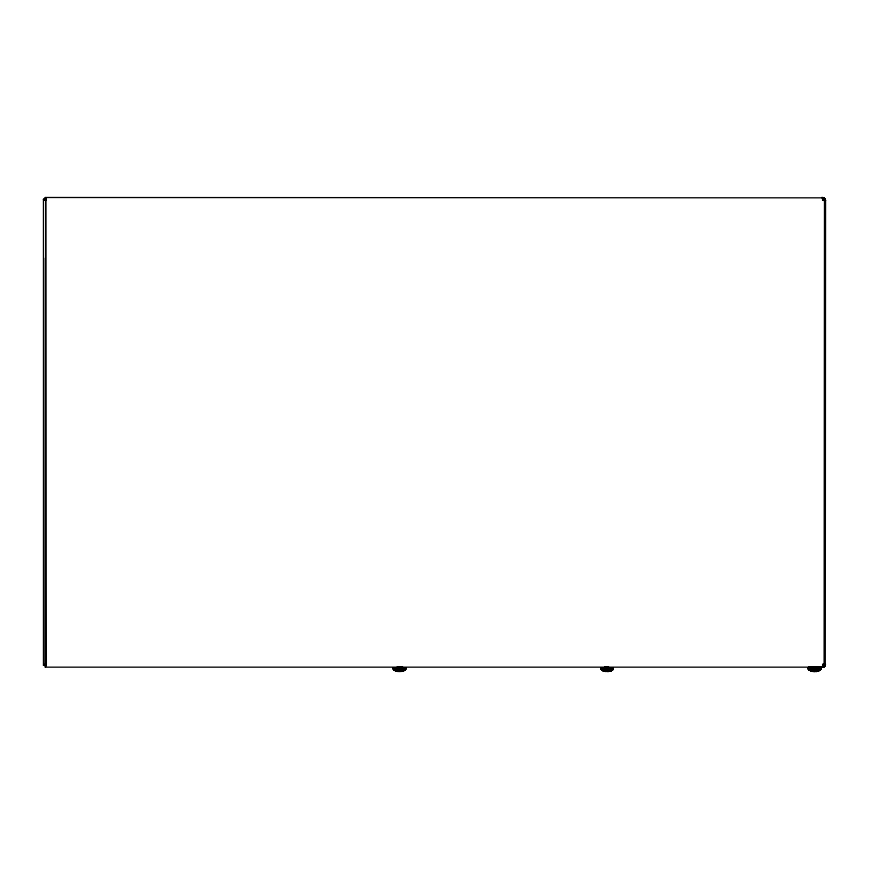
<?xml version="1.0" encoding="UTF-8"?>
<svg xmlns="http://www.w3.org/2000/svg" width="869" height="869" viewBox="0 0 869 869"><rect width="100%" height="100%" fill="white"/><g stroke="black" fill="none" stroke-linecap="round" stroke-linejoin="round"><path stroke-width="1.3" d="M45.329 258.071L45.297 667.164L822.628 667.164L824.279 666.642L825.3 665.23L825.55 200.413L823.997 197.828L45.297 197.491L46.263 199.414L45.677 200.446L45.275 664.405L43.45 665.306L43.45 199.338L46.274 198.947M815.394 666.947L813.178 667.131L813.243 671.433L808.898 669.803L808.333 667.968L808.898 669.803C812.211 670.966 817.566 672.758 819.771 669L819.467 667.968L816.002 671.476L820.303 669.803L820.847 667.968L808.333 667.968L808.344 669L812.233 671.292L813.341 667.826L813.188 671.433L808.681 669.651L808.898 667.196L808.344 667.968L808.681 669.651L811.787 671.02L813.33 669.966L814.514 667.196L816.013 669L814.318 671.476L810.625 670.792L808.344 669L808.485 667.718L809.615 667.196L811.646 670.792L814.318 671.476L811.396 667.196L810.266 669L810.864 670.542L813.178 671.433L813.514 667.826M397.513 671.433L393.809 669.803L393.255 667.968L394.309 669.966L397.502 670.129L405.432 669.651L405.475 667.968L404.693 670.086L402.879 671.02L401.337 667.826L401.511 671.433L405.617 669L405.475 667.968L405.193 669L400.913 671.476L404.498 670.238L405.671 667.968L405.704 669.249L400.913 671.476L402.977 670.879L404.682 669L404.378 667.968L401.978 670.542L400.924 667.968L400.413 669L399.903 667.968L400.457 670.542L402.977 670.879L405.617 669L405.714 667.968L393.255 667.968L393.266 669L397.513 671.433L397.307 667.088L400.881 667.164M816.599 671.433L820.749 669L820.749 667.968L819.271 669.966L816.002 671.476L819.804 669.966L820.477 669L819.869 667.196L820.792 669.249L817.968 671.02L816.817 667.826L817.294 671.248L820.792 669L820.303 667.196L820.792 669L820.064 669.977L816.002 671.476L820.303 669.803L820.303 667.196L820.825 669L820.064 669.977L816.045 671.509L815.687 667.826L816.045 671.509L820.521 669.651L820.303 667.196L820.847 669L818.707 670.575L812.591 670.129L810.505 667.196L809.148 669L811.135 670.879L813.199 671.433L812.982 667.164L816.708 667.164M817.294 671.248L820.825 669L820.043 667.196L820.716 667.718L820.857 669L808.333 669L808.485 667.718L812.569 667.196L812.939 669L810.864 670.542L808.366 669L808.898 667.196L808.898 669.803L814.318 671.476M819.869 667.196L820.564 669L819.5 667.196L818.75 669L816.295 670.575L811.733 667.718L812.884 670.325L815.578 671.476L820.521 669.651L820.792 667.968C821.629 670.455 815.741 672.628 817.229 669L818.131 667.968L820.716 667.718L820.064 669.977L817.056 670.542L815.546 670.542L814.992 667.968L818.066 670.879L820.521 669.651L820.847 667.968L820.336 669.651L816.969 671.292L808.778 669.467L808.898 667.196M819.228 667.196L820.553 667.968L819.945 669.651L816.969 671.292L818.739 669.803L818.696 667.196L820.043 669L818.565 670.792L820.162 669L819.228 667.196L819.065 670.086L814.59 671.433L812.939 667.968L814.514 667.196M814.199 667.826L814.057 671.509L808.681 669.651L808.344 667.968L809.756 670.129L810.538 669.977L811.07 667.968L813.178 671.433L808.442 669L808.409 667.968L808.898 669.803L813.188 671.433L810.266 667.968L810.538 669.977L814.057 671.509L819.271 669.966L819.532 667.718L816.458 671.205L818.696 667.196M812.917 671.476L809.137 669.977L820.521 669.651L820.792 667.968L819.065 670.086L814.677 667.196L811.646 670.792L809.93 669.966L809.734 667.968L813.188 671.433L811.135 670.879L810.505 667.196M822.628 197.491L823.627 197.741L822.606 197.741L822.628 199.87L824.094 200.413L822.628 198.947L823.638 199.403L823.627 200.413L822.617 199.414L823.997 197.828L821.802 197.491L825.257 199.338L825.159 200.413L823.964 198.349L821.802 197.491L824.496 198.349L824.094 664.242L824.833 665.85L822.628 667.164L811.342 667.164M819.804 669.966L820.043 667.968L819.739 669.249L813.634 671.292L810.147 669.651L808.528 667.164L809.397 669.966L813.188 671.433L812.591 670.129L813.188 667.968L817.164 670.792L820.064 669.977L820.564 667.968L820.032 667.718L819.065 670.086L814.622 671.433L818.707 670.575L820.662 669.249L820.564 667.968L819.771 670.086L816.751 671.205L812.2 669L812.2 667.968L813.026 669.651L816.317 670.325L819.445 670.129L820.694 669L820.564 667.968L820.086 669.651L819.065 670.086L818.131 669L818.326 667.196L820.086 669.651L820.162 667.968L820.379 669L818.337 670.542L816.751 669L816.621 667.196L818.544 669L817.762 671.02L819.586 670.238L820.282 667.718L820.336 669.651L820.716 667.718L820.749 669M822.606 667.142L823.964 666.295L824.627 664.242L822.617 665.621L824.279 666.642L822.606 667.142L823.182 664.242M402.879 671.02L396.557 670.792L393.831 669L394.07 667.968L394.341 669L394.645 667.968L398.111 671.433L395.395 669.249L396.199 667.968L398.567 670.542L404.498 670.238L405.671 667.968L404.976 669.977L400.5 671.476L394.895 669.651L395.547 670.792L399.24 671.476L402.662 669.651L403.661 667.968L403.466 670.238L401.38 671.205L397.068 669.966L395.178 667.968L394.819 669L395.775 670.542L397.828 671.476L402.858 669.651L403.846 667.968L404.357 670.129L402.206 671.248M605.432 671.476L601.652 669.977L600.924 667.968L601.022 669C602.793 671.357 607.67 673.149 606.041 667.826L604.759 671.292L601.435 669L601.674 667.968L601.945 669L607.659 671.509L611.559 670.542L613.275 667.968L613.351 669L611.092 670.792L608.528 671.476L610.592 670.879L611.646 669L611.265 667.968L610.864 669L610.44 667.968L609.126 670.129L606.844 671.476L603.151 670.792L600.87 669L600.859 667.968L613.384 667.968L612.58 669.977L608.528 671.476L612.808 669L613.003 667.968L612.58 669.977L609.81 671.248M815.035 667.826L816.545 671.02L815.611 666.925L814.438 667.164L815.611 666.925L815.209 671.02L817.468 669L817.001 667.968L815.546 670.542L813.634 671.292L809.756 670.129L809.615 667.196L808.442 669L811.646 670.792L809.702 667.196L808.496 669L810.158 670.542L814.405 670.792L817.751 669.651L818.75 667.968L818.555 670.238L816.002 671.476L819.945 669.651L820.043 667.968L819.771 669M816.024 667.826L815.958 671.433L813.981 671.02L814.329 667.826L814.59 671.433L819.771 670.086L820.162 669M820.521 669.651L820.847 667.968L820.521 669.651L820.553 667.968L820.282 669L817.555 670.792L817.327 670.086L814.025 669.977L812.2 667.968L811.157 669.977L810.125 670.325L808.865 669.651L808.485 667.718L809.158 667.196L808.713 669L809.397 669.966L808.713 667.968L808.561 669L809.756 670.129L809.028 667.968L808.496 669L809.756 670.129L808.681 669.651L808.398 667.968L809.756 670.129L808.648 667.968L809.354 667.164M819.076 670.325L817.555 670.792L819.119 669L816.61 670.129L808.865 669.651L808.92 667.718L809.148 669M393.255 667.968L393.592 669.651L398.936 671.085L401.521 670.129L402.38 669L401.912 667.968L401.087 669.651L397.741 671.085L393.809 669.803L393.364 667.968L393.472 669L395.547 670.792L393.288 669L393.364 667.968L394.667 670.129L398.556 671.292L400.131 671.02L402.836 667.968L401.978 670.542L398.98 671.509L395.08 670.542L394.493 667.968L395.775 670.542L398.154 671.433L394.048 669.977L393.32 667.968L393.809 669.803L397.828 671.476M812.982 667.164L811.787 671.02L813.221 670.879L812.939 667.968L812.037 670.792L809.528 669.651L809.582 667.968L809.908 669M399.544 671.433L403.249 670.542L403.042 667.968L401.674 671.205L403.488 670.792L405.747 669L405.714 667.968L404.976 669.977L402.955 669.977L401.38 671.205L401.978 670.542M808.442 669L808.485 667.718L808.898 669.803M809.528 669.651L809.028 667.968L808.778 669.467L808.528 667.164L809.528 669.651L809.615 667.196L808.681 669.651L808.442 667.968M399.24 671.476L397.85 667.968L397.361 669L396.883 667.968L396.427 669L398.98 671.509M813.438 669L813.96 667.968L817.088 667.196L817.001 669L814.014 671.085L815.98 670.879L819.88 669.249L820.162 667.968L819.445 670.129L818.935 667.968L816.751 671.205L818.337 670.542M400.131 671.02L398.936 671.085L399.468 666.849M604.694 667.164L606.019 666.936L606.681 667.826L606.844 671.476M404.693 670.086L403.488 670.792L404.856 669.651L404.954 667.968L405.193 669M818.75 667.968L818.891 669.651L819.532 667.718L819.945 669.651L818.837 670.596L818.739 667.968L818.348 669L814.405 670.792L811.972 667.968L811.244 669.651L810.397 667.196L809.56 667.718L810.147 669.651L810.266 667.968L813.221 670.879L816.295 670.575M809.582 667.968L809.289 669L812.45 670.596L810.864 670.542L811.7 670.238L811.787 671.02L816.61 670.129L816.013 667.968L813.688 669.651L812.939 667.968L812.558 669.651L815.546 670.542L814.014 671.085L817.914 669L817.088 667.196L814.47 669.803L810.538 669.977L809.028 669L809.56 667.718L808.648 667.968L808.778 669.467L808.648 667.968M820.336 669.651L820.477 667.968L820.64 669M395.08 670.542L394.309 669.966L397.567 671.02L398.1 667.968L400.424 669.651L401.174 667.968L402.412 670.238L403.574 669.977L398.904 671.02L394.841 669.966L395.362 667.968L395.764 669L396.199 667.968L397.937 669.651L402.075 670.792L405.573 669.249L405.714 667.968L405.747 669L393.266 669M825.039 665.893L825.409 664.242L821.802 667.164L823.997 666.816L825.409 664.242M613.318 667.968L613.221 669L612.688 667.968L611.961 670.129L610.288 671.02L611.092 670.792L612.319 669.966L612.569 667.968L611.07 670.238L605.758 671.433L603.151 670.792L601.239 667.968L601.924 669.966L608.843 670.325L612.58 669.977L613.318 667.968L613.351 669L600.87 669L600.859 667.968M815.839 667.196L813.688 669.651L813.96 667.968L815.839 667.196L817.751 669.651L817.914 667.968L817.088 667.196M816.61 670.129L816.643 667.718L817.751 669.651L817.914 667.968L815.231 667.718L813.96 669M813.981 671.02L817.946 669.651L818.131 667.968L817.501 670.238L818.935 667.968L819.119 669.651L817.164 670.792L819.185 667.718L819.619 669M45.275 200.25L45.297 197.491L44.906 200.315L45.557 198.947L43.45 199.338L45.677 200.446L46.372 664.242L45.297 667.164M404.856 669.651L403.466 670.238L404.378 667.968L404.856 669.651L403.987 670.325L401.912 669L401.912 667.968L400.457 670.542L396.948 670.792L395.449 669.977L395.982 667.968L396.427 669M609.984 669L609.517 667.968L607.735 671.02L605.758 671.433L603.39 670.542L603.586 667.968L604.031 669L602.271 670.129L601.022 669L601.152 667.968M401.521 670.129L394.048 669.977L393.548 667.968C393.016 671.531 398.415 670.911 400.891 670.879L402.412 670.238L403.846 667.968L403.618 670.575L401.674 671.205L403.987 670.086L402.858 669.651L402.141 667.968L400.5 671.476M393.472 669L393.635 667.968L395.547 670.792M401.424 669L400.088 669.977L396.612 670.238L395.058 669.651L395.178 667.968L397.741 671.085L396.698 671.02L397.068 669.966M604.759 671.292L602.445 669.966L602.977 667.968L603.379 669L603.803 667.968L605.106 670.129L608.104 671.476L609.69 670.792L611.45 667.968L611.961 670.129L609.69 670.792L606.475 667.968L605.965 669L605.465 667.968L604.303 671.02L601.652 669.977L600.968 667.968L601.087 669M815.578 671.476L816.643 669.651L816.621 667.196L817.229 667.968L816.643 669.651L815.144 670.238L812.135 670.542L809.93 669.966L810.082 669L812.135 670.542L817.414 671.02M814.405 670.792L817.001 667.968L816.176 669.651L814.992 669.249L815.231 667.718L816.176 669.651L814.047 670.238L813.634 671.292M813.688 669.651L813.96 667.968L814.992 669.249M394.45 669.651L393.95 667.968L393.69 669.467L396.948 670.792M402.466 670.792L402.662 669.651M820.043 669L820.282 667.718M398.295 667.164L397.6 667.034L396.698 671.02L398.132 670.879M811.277 669L813.362 667.196L813.96 667.718L813.656 670.542L809.984 669.651L809.148 667.968L809.756 670.129M814.47 669.803L815.231 667.718M810.147 669.651L810.527 667.718L812.157 669.966L810.527 667.718M393.592 669.651L393.32 667.968L394.667 670.129L393.635 667.968L393.787 669.651L400.088 669.977L398.556 671.292M601.337 669L601.554 667.968L602.271 670.129L607.127 671.433L607.398 667.826L607.735 671.02L608.984 671.205L611.982 667.968L612.297 669L610.559 669.977M809.028 667.968L808.811 669L809.93 669.966L815.98 670.879L818.207 669.803M810.625 670.792L809.235 669.651L809.658 667.718L810.451 669L814.796 670.792L816.263 667.968L816.643 669.651L817.229 667.968L818.663 669.977L819.619 667.968L819.912 669M812.939 667.968L812.558 669.651L811.972 667.968L811.505 669M401.674 671.205L404.357 670.129L405.475 667.968L405.258 669.651L405.671 667.968M398.904 671.02L399.121 667.968L398.61 669L398.1 667.968L397.937 669.651L396.557 670.792L394.07 667.968L394.157 669.651M814.677 667.196L816.643 669.651L816.263 667.968L814.025 669.977L814.21 667.968L814.025 669.977L814.796 670.792L812.645 671.02M404.682 669L404.954 667.968L403.803 669.651L403.661 667.968L403.259 669L402.836 667.968L402.38 669M822.617 666.653L824.833 665.85L825.257 664.242L824.431 665.339L822.617 665.621M810.451 669L812.113 667.196L812.558 667.718L811.157 669.977L809.734 667.968L811.135 670.879L810.125 670.325M396.199 667.968L397.057 670.542L394.895 669.651L395.362 667.968L395.395 669.249M817.045 669.966L815.241 667.968L812.558 667.718L811.288 667.968L812.135 670.542L809.984 669.651L810.451 667.968L809.984 669.651L811.646 670.792L809.734 669L809.658 667.718L810.473 669.249L813.656 670.542M601.945 669L602.26 667.968L605.715 671.433L611.179 669.977L610.646 667.968L610.016 670.238L608.496 670.879L603.651 670.879L605.172 671.02L606.681 667.826M819.119 669.651L820.032 667.718L820.086 669.651M818.891 669.651L819.467 667.968L819.945 669.651L817.555 670.792L818.348 669L817.914 667.968L817.468 669M404.204 669L404.53 667.968L404.824 669M611.809 669L612.134 667.968L612.428 669M812.2 667.968L811.657 669.651L812.591 670.129L812.2 669L814.21 669.249L815.241 667.968L816.317 670.325L817.229 667.968L817.946 669.651L819.185 667.718L819.065 670.086M814.992 667.968L813.33 669.966L815.176 669.977L816.013 667.968L816.176 669.651L814.047 670.238M813.406 667.164L814.057 671.509M602.423 669L602.782 667.968L604.683 669.966L607.735 671.02L606.54 671.085L605.845 669.966L603.064 669.977L601.804 669L602.098 667.968L603.064 669.977L604.552 670.792L609.582 670.542L606.54 671.085L605.106 670.129L605.172 671.02L605.704 667.968L606.214 669L606.725 667.968M397.296 667.826L396.145 671.02L397.687 667.826L397.09 667.164M816.588 667.164L817.74 667.12L815.48 666.903M815.98 670.879L816.252 667.968L815.752 669M810.853 669L811.277 667.968L812.591 670.129M403.042 667.968L402.412 670.238L398.567 670.542L399.707 670.792L400.424 669.651L400.153 667.968L397.937 669.651L397.111 667.968L396.068 669.977L395.037 670.325M396.166 669.651L396.883 667.968L397.796 670.325L396.166 669.651L395.982 667.968M815.513 669.651L815.241 667.968L814.025 669.977L813.188 669L813.96 667.718L815.513 669.651L816.252 667.968M604.031 669L604.487 667.968L604.965 669M813.188 669L812.558 667.718L811.657 669.651L811.288 667.968L810.473 669.249L810.462 667.968M397.567 671.02L399.077 667.826L398.089 666.762M400.674 669L400.153 667.968L400.066 670.238L401.554 669.651L402.141 667.968L402.608 669L401.228 670.325L401.174 667.968L401.228 670.325L398.871 667.968L398.36 669L397.85 667.968L397.47 669.651L400.457 670.542M608.278 669L608.778 667.968L610.016 670.238L606.182 670.542L607.768 667.968L608.843 670.325L607.659 671.509L607.518 667.826M399.316 670.792L398.241 669.966L399.903 667.968M393.418 669L393.95 667.968M601.022 669L601.554 667.968M811.07 669L810.538 669.977L809.56 667.718L810.266 669M607.149 671.433L611.179 669.977M810.473 669.249L811.288 667.968M397.502 670.129L399.707 670.792L398.936 669.977L399.642 669M822.606 666.903L823.997 666.816L825.083 665.339L822.628 665.306L822.628 664.242L825.55 664.242M824.833 665.85L825.257 664.242M818.739 669.803L819.467 669M602.684 670.542L605.345 671.085L607.507 667.968L608.028 669L608.539 667.968L609.028 669L606.16 671.292L603.151 670.792M822.628 199.87L824.496 198.349L822.617 198.404L824.094 200.413L822.628 199.425L822.628 200.413L822.628 199.425L825.257 199.338M814.21 669L815.241 667.968L815.872 669.966M45.297 198.947L44.341 199.783L45.677 200.446M604.303 671.02L606.996 669L607.692 669.977L606.54 671.085L609.69 670.792M403.488 670.792L404.715 669.966M818.261 670.911L820.064 669.977M818.066 670.879L819.271 669.966M45.34 664.883L46.372 664.242M812.819 671.085L814.785 670.423L813.33 669.966L815.882 670.086L814.992 669M818.044 669.977L817.273 671.085M817.164 670.792L818.663 669.977M822.628 667.164L822.628 665.697L824.094 664.242L822.628 665.306L823.28 666.295L825.083 665.339M610.592 670.879L612.58 669.977M817.762 671.02L819.771 670.086M818.555 670.238L819.945 669.651M611.961 670.129L609.278 671.205L611.559 670.542L610.853 670.542M608.061 670.542L602.271 670.129M402.673 671.02L403.955 670.542M395.775 670.542L398.958 670.238M822.628 665.697L823.975 664.731L823.356 664.242M399.338 667.164L402.532 667.164M611.07 670.238L612.319 669.966M606.28 667.164L608.734 667.164L606.019 666.936M605.845 666.968L604.998 667.066L605.693 667.826L605.758 671.433L604.683 669.966M46.024 200.435L44.341 199.783L46.372 200.413L46.263 199.414M816.512 667.131L817.729 667.12L813.373 666.936M822.617 199.414L823.638 199.403M823.551 199.305L825.083 199.305L825.55 200.413L823.356 200.413M43.45 665.306L46.274 665.697M607.692 669.977L605.845 669.966L606.92 670.792L603.39 670.542M822.606 197.741L823.997 197.828L825.159 200.413M400.826 666.936L401.912 667.023M401.641 667.001L402.695 667.164L401.934 667.164M814.557 667.012L817.371 667.164M816.99 667.023L817.762 667.142L817.164 667.034M810.647 670.238L812.135 670.542L810.451 669.803M813.33 669.966L815.546 670.542M43.45 199.338L45.329 199.761M603.064 669.977L604.965 670.596M394.309 669.966L396.557 670.792L395.558 670.238M602.445 669.966L604.161 670.792L603.673 669.977L604.726 667.968L608.496 670.879L607.246 669M824.431 199.305L822.617 198.404L825.083 199.305L825.039 198.762L825.55 200.413M823.28 666.295L823.997 666.816M398.936 669.977L397.111 667.968L396.068 669.977L394.993 669M400.066 670.238L400.891 670.879M395.449 669.977L394.2 669L394.493 667.968L394.819 669M808.713 669L809.93 669.966M813.96 667.968L816.317 670.325M606.54 669.977L608.104 671.476M817.914 667.968L818.75 669M814.47 669L815.176 669.977M399.382 669L400.088 669.977M812.884 670.325L813.221 670.879M813.699 669L813.188 667.968L813.026 669.651L812.558 667.718M45.557 665.697L44.906 664.34L45.297 665.697M817.001 667.968L817.751 669.651M817.946 669.651L817.229 667.968L817.229 669M814.731 669L815.144 670.238M809.43 669L809.148 667.968L809.235 669.651L808.713 667.968L808.865 669.651M811.972 669L811.733 667.718L811.244 669.651L811.07 667.968M809.658 667.718L809.984 669.651M808.92 667.718L809.235 669.651M813.96 667.718L814.21 669.249M394.645 667.968L394.895 669.651M819.532 667.718L819.739 669.249M609.028 669L609.126 670.129M820.553 667.968L820.662 669.249M405.084 667.968L404.997 669.651L404.53 667.968L404.031 669.651L405.084 667.968M398.871 667.968L398.599 669.651L400.924 667.968L401.087 669.651L398.871 667.968M609.278 669L608.843 670.325L610.212 669L609.756 667.968L609.278 669"/></g></svg>
